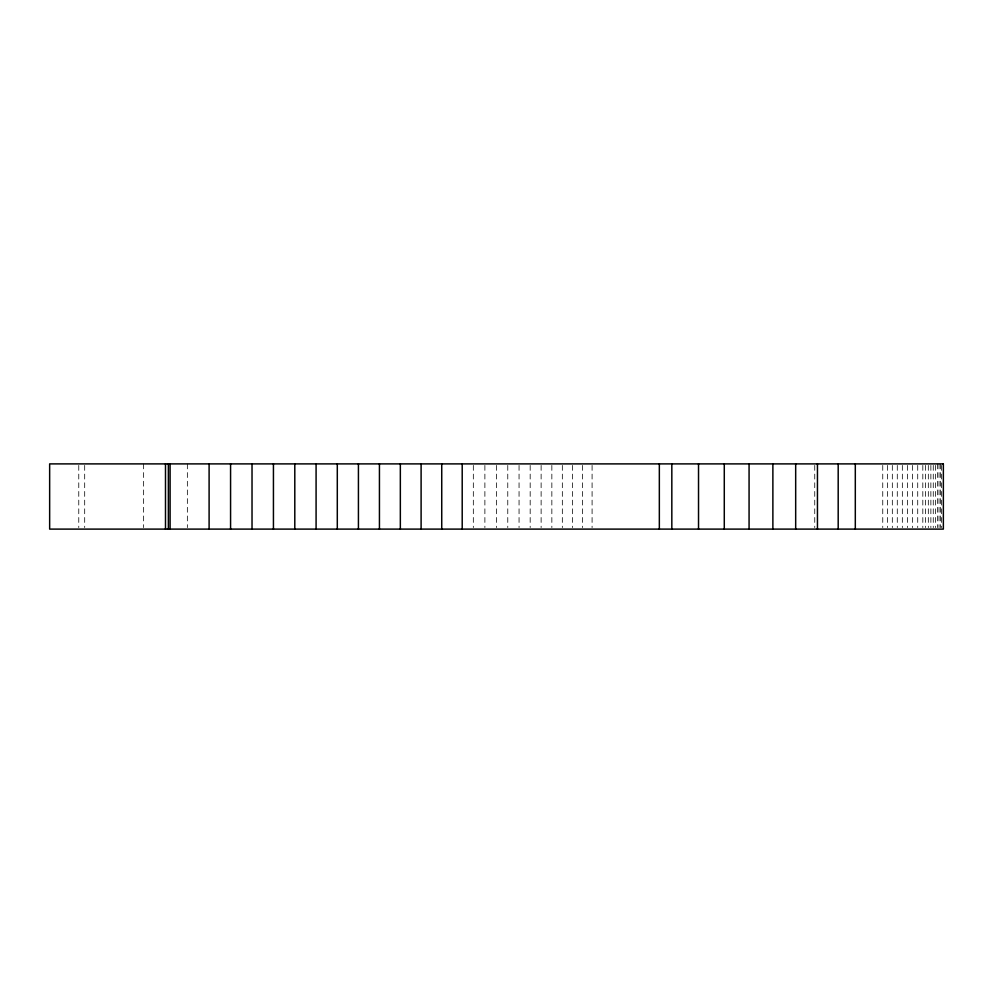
<?xml version="1.0" encoding="UTF-8"?>
<svg xmlns="http://www.w3.org/2000/svg" width="993" height="993" viewBox="0 0 993 993"><rect width="100%" height="100%" fill="white"/><g stroke="black" fill="none" stroke-linecap="round" stroke-linejoin="round"><path stroke-width="0.74" stroke-dasharray="4.96 3.72" d="M941.463 465.407L941.463 527.593M940.396 463.892L940.396 527.593M939.03 463.892L939.03 527.593M937.367 463.892L937.367 527.593M935.431 465.407L935.431 527.593M933.259 465.407L933.259 527.593M930.875 465.407L930.875 527.593M928.318 465.407L928.318 527.593M925.625 465.407L925.625 527.593M922.82 465.407L922.82 527.593M917.718 465.407L917.718 527.593M912.579 465.407L912.579 527.593M907.453 465.407L907.453 527.593M902.339 465.407L902.339 527.593M897.287 465.407L897.287 527.593M892.322 465.407L892.322 527.593M887.469 465.407L887.469 527.593M882.752 465.407L882.752 527.593M814.744 465.407L814.744 527.593M592.089 465.407L592.089 527.593M582.481 465.407L582.481 527.593M572.564 465.407L572.564 527.593M562.336 465.407L562.336 527.593M551.847 465.407L551.847 527.593M541.123 465.407L541.123 527.593M530.175 465.407L530.175 527.593M519.054 465.407L519.054 527.593M507.771 465.407L507.771 527.593M496.376 465.407L496.376 527.593M484.882 465.407L484.882 527.593M473.326 465.407L473.326 527.593M187.354 463.892L187.354 527.593M143.637 463.892L143.637 527.593M84.69 465.407L84.69 527.593M78.77 465.407L78.77 527.593"/><path stroke-width="1.49" d="M855.308 463.892L855.308 529.108M838.191 463.892L838.191 529.108M817.45 463.892L817.45 529.108M795.678 463.892L795.678 529.108M772.877 463.892L772.877 529.108M749.07 463.892L749.07 529.108M724.282 463.892L724.282 529.108M698.526 463.892L698.526 529.108M671.827 463.892L671.827 529.108M659.34 463.892L659.34 529.108M462.204 463.892L462.204 529.108M441.736 463.892L441.736 529.108M421.106 463.892L421.106 529.108M400.34 463.892L400.34 529.108M379.438 463.892L379.438 529.108M358.423 463.892L358.423 529.108M337.297 463.892L337.297 529.108M316.084 463.892L316.084 529.108M294.797 463.892L294.797 529.108M273.435 463.892L273.435 529.108M252.023 463.892L252.023 529.108M230.575 463.892L230.575 529.108M209.101 463.892L209.101 529.108M170.101 463.892L170.101 529.108M168.363 463.892L168.363 529.108M165.496 463.892L165.496 529.108M943.35 463.892L49.65 463.892L49.65 529.108L943.35 529.108L943.35 463.892"/></g></svg>
